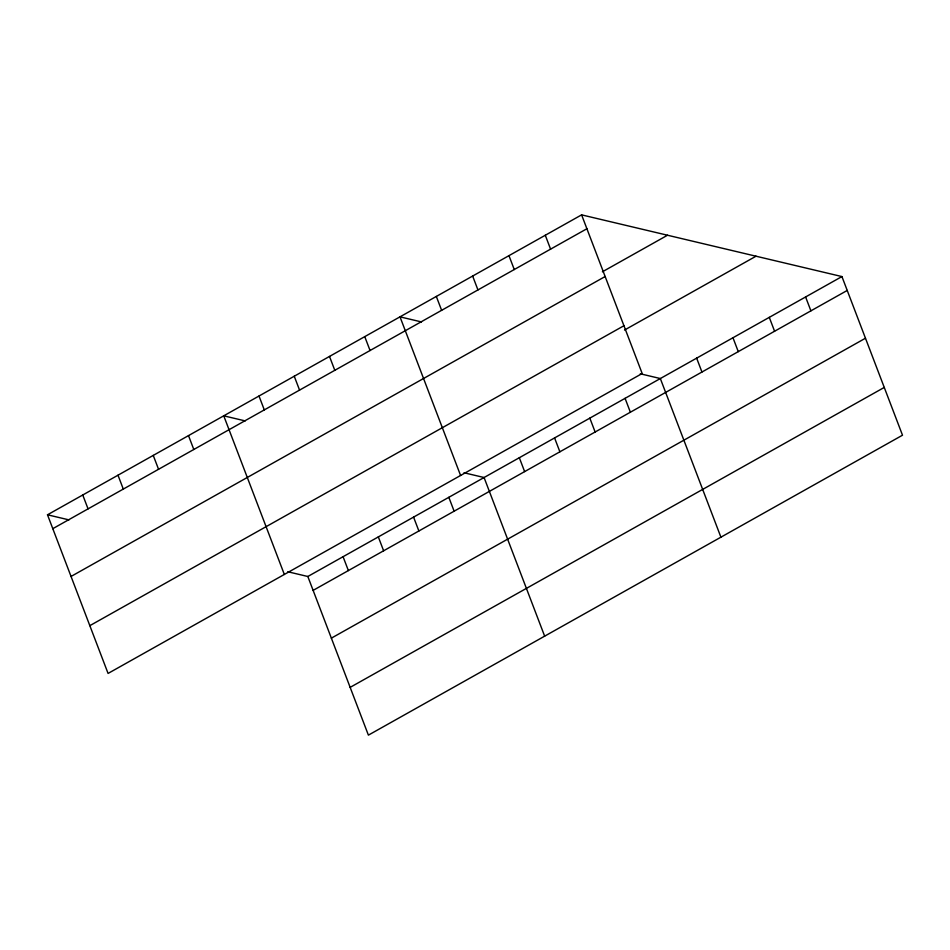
<?xml version="1.0" encoding="UTF-8"?>
<svg xmlns="http://www.w3.org/2000/svg" width="950" height="950" viewBox="0 0 950 950"><rect width="100%" height="100%" fill="white"/><g stroke="black" fill="none" stroke-linecap="round" stroke-linejoin="round"><path stroke-width="1.43" d="M581.602 214.866L642.176 373.504L108.074 673.431L47.5 514.793L581.602 214.866L841.926 276.569L902.5 435.207L368.398 735.134L307.824 576.496L287.779 571.746M52.796 528.675L586.898 228.748M602.383 271.807L667.506 235.232M71.036 576.448L605.15 276.521M89.834 625.658L623.936 325.731M624.518 330.054L756.022 256.203M307.824 576.496L841.926 276.569M313.12 590.378L847.222 290.451M331.36 638.151L865.462 338.224M350.158 687.361L884.26 387.434M421.479 321.931L400.009 316.849L460.584 475.475M640.288 373.789L660.333 378.539L720.908 537.178M245.231 420.909L223.749 415.827L284.335 574.453M464.027 472.767L484.072 477.517L544.647 636.156M47.5 514.793L68.982 519.888M805.6 296.97L810.908 310.84M769.286 317.359L774.582 331.241M732.972 337.749L738.269 351.631M696.647 358.15L701.943 372.032M625.076 398.335L630.373 412.217M545.288 235.268L550.584 249.149M589.831 418.131L595.128 432.012M508.963 255.657L514.271 269.539M554.574 437.926L559.883 451.808M472.649 276.058L477.945 289.94M519.329 457.722L524.626 471.604M436.323 296.447L441.631 310.329M448.827 497.313L454.124 511.195M364.753 336.644L370.061 350.526M413.571 517.109L418.879 530.991M329.508 356.44L334.804 370.322M378.326 536.904L383.622 550.786M294.251 376.236L299.559 390.106M343.069 556.7L348.377 570.582M259.006 396.031L264.302 409.901M188.504 435.611L193.8 449.492M153.247 455.406L158.555 469.288M118.002 475.202L123.298 489.084M82.745 494.997L88.053 508.879"/></g></svg>
